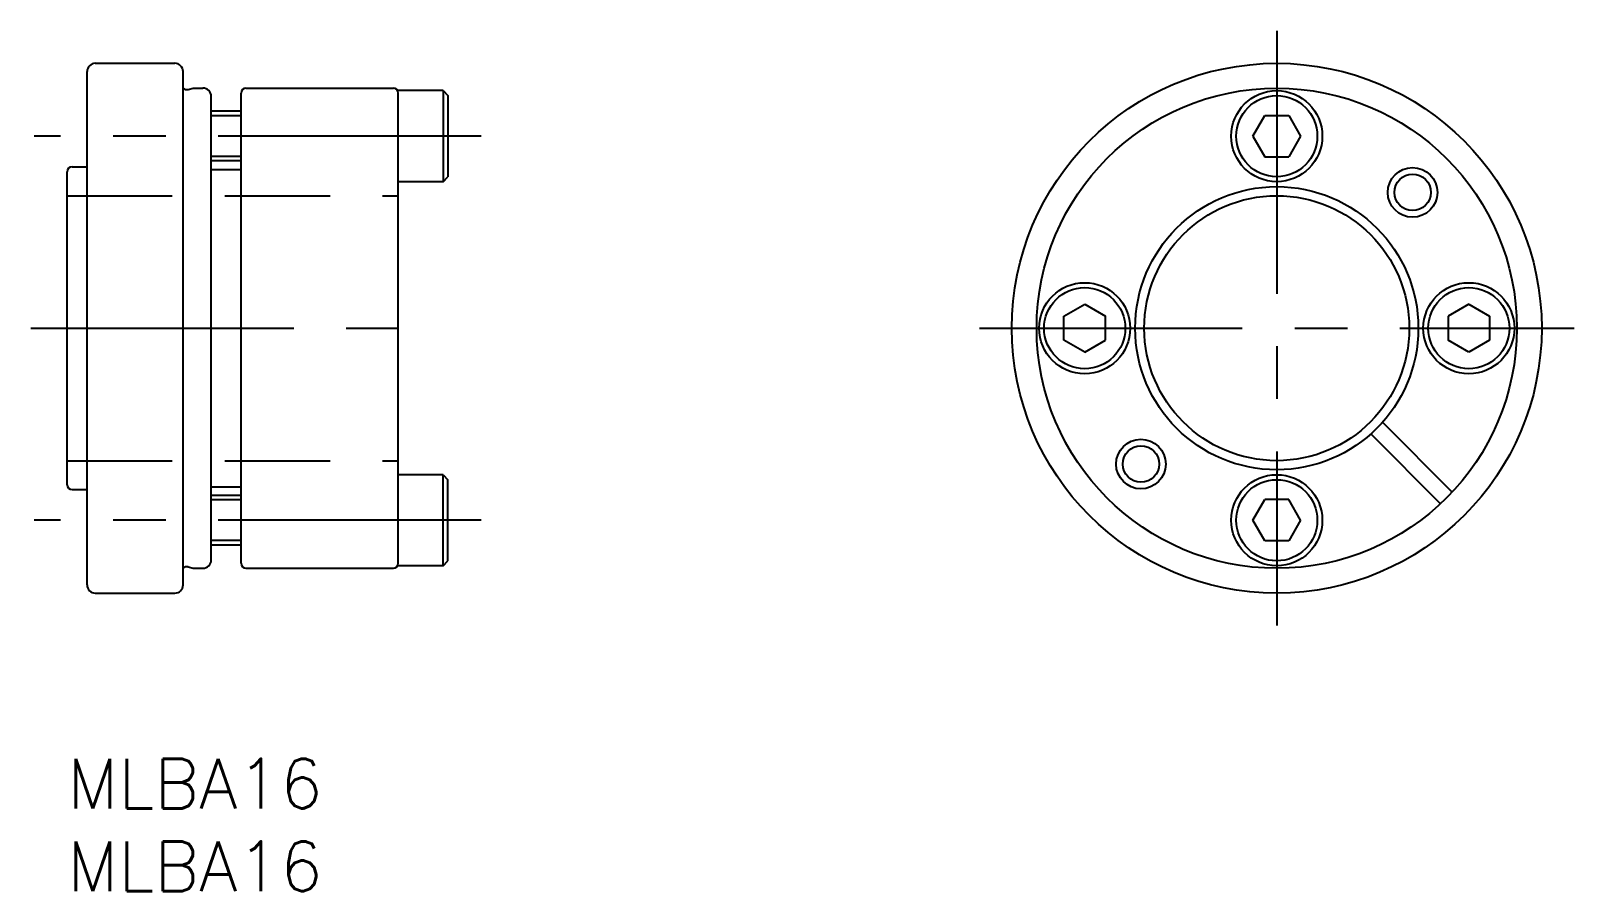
# Model space of a CAD drawing. Extents: x -2.2 to 91, y -8 to 44.
import ezdxf

# ---------------------------------------------------------------- set-up
doc = ezdxf.new("R2010")
doc.units = 0
doc.header["$LTSCALE"] = 0.5
doc.linetypes.add('CENTER', pattern=[50.8, 31.75, -6.35, 6.35, -6.35])
doc.linetypes.add('DASHED', pattern=[19.05, 12.7, -6.35])
for name, color, linetype in [('MSM_CENTER', 1, 'CENTER'), ('MSM_CONTINUOUS', 7, 'CONTINUOUS'), ('MSM_DASHED', 4, 'DASHED'), ('MSM_NARROW', 5, 'CONTINUOUS'), ('MSM_PART_NUMBER', 7, 'CONTINUOUS')]:
    doc.layers.add(name, color=color, linetype=linetype)
doc.styles.get("Standard").update_dxf_attribs({"font": 'txt.shx', "height": 3, "bigfont": 'bigfont.shx'})

msp = doc.modelspace()

# ---------------------------------------------------------------- linework, layer by layer
at = {"layer": 'MSM_CENTER'}
for p, q in [((73.052, 43.96), (73.052, 8.04)), ((25, 37.6), (-2, 37.6)), ((-2.192, 26), (23, 26)), ((55.092, 26), (91.012, 26)), ((25, 14.4), (-2, 14.4))]:
    msp.add_line(p, q, dxfattribs=at)
at = {"layer": 'MSM_CONTINUOUS'}
for p, q in [((1.7, 42), (6.5, 42)), ((1.2, 10.5), (1.2, 41.5)), ((7, 10.5), (7, 41.5)), ((7.312, 40.42), (7.61, 40.5)), ((7.61, 40.5), (8.2, 40.5)), ((10.5, 11.8), (10.5, 40.2)), ((10.8, 40.5), (19.7, 40.5)), ((22.7, 40.35), (20, 40.35)), ((20, 11.8), (20, 40.2)), ((22.7, 40.35), (22.7, 34.85)), ((22.7, 40.35), (23, 40.05)), ((8.7, 12), (8.7, 40)), ((23, 40.05), (23, 35.15)), ((10.5, 39.1), (8.7, 39.1)), ((71.608, 37.6), (72.33, 38.85)), ((72.33, 38.85), (73.774, 38.85)), ((73.774, 38.85), (74.495, 37.6)), ((71.608, 37.6), (72.33, 36.35)), ((74.495, 37.6), (73.774, 36.35)), ((72.33, 36.35), (73.774, 36.35)), ((0, 16.55), (0, 35.45)), ((0.3, 35.75), (1.2, 35.75)), ((10.5, 36.1), (8.7, 36.1)), ((8.7, 35.58), (10.5, 35.58)), ((22.7, 34.85), (20, 34.85)), ((22.7, 34.85), (23, 35.15)), ((60.202, 26.722), (61.452, 27.443)), ((61.452, 27.443), (62.702, 26.722)), ((84.652, 27.443), (83.402, 26.722)), ((84.652, 27.443), (85.902, 26.722)), ((60.202, 25.278), (60.202, 26.722)), ((62.702, 25.278), (62.702, 26.722)), ((83.402, 26.722), (83.402, 25.278)), ((85.902, 26.722), (85.902, 25.278)), ((61.452, 24.557), (60.202, 25.278)), ((61.452, 24.557), (62.702, 25.278)), ((84.652, 24.557), (83.402, 25.278)), ((85.902, 25.278), (84.652, 24.557)), ((78.734, 19.611), (82.945, 15.399)), ((79.441, 20.318), (83.652, 16.107)), ((22.7, 17.15), (20, 17.15)), ((22.7, 11.65), (22.7, 17.15)), ((22.7, 17.15), (23, 16.85)), ((23, 11.95), (23, 16.85)), ((0.3, 16.25), (1.2, 16.25)), ((8.7, 16.42), (10.5, 16.42)), ((10.5, 15.9), (8.7, 15.9)), ((71.608, 14.4), (72.33, 15.65)), ((73.774, 15.65), (72.33, 15.65)), ((74.495, 14.4), (73.774, 15.65)), ((72.33, 13.15), (71.608, 14.4)), ((74.495, 14.4), (73.774, 13.15)), ((73.774, 13.15), (72.33, 13.15)), ((10.5, 12.9), (8.7, 12.9)), ((7.312, 11.58), (7.61, 11.5)), ((7.61, 11.5), (8.2, 11.5)), ((10.8, 11.5), (19.7, 11.5)), ((22.7, 11.65), (20, 11.65)), ((22.7, 11.65), (23, 11.95)), ((1.7, 10), (6.5, 10))]:
    msp.add_line(p, q, dxfattribs=at)
for centre, radius in [((73.052, 26), 16), ((73.052, 26), 14.5), ((73.052, 37.6), 2.75), ((73.052, 37.6), 2.45), ((73.052, 26), 8.55), ((81.254, 34.202), 1.1), ((73.052, 26), 8), ((61.452, 26), 2.75), ((61.452, 26), 2.45), ((84.652, 26), 2.75), ((84.652, 26), 2.45), ((64.849, 17.798), 1.1), ((73.052, 14.4), 2.75), ((73.052, 14.4), 2.45)]:
    msp.add_circle(centre, radius, dxfattribs=at)
for centre, radius, start, end in [((1.7, 41.5), 0.5, 90, 180), ((6.5, 41.5), 0.5, 0, 90), ((7.229, 40.729), 0.32, 224.28087, 285), ((8.2, 40), 0.5, 0, 90), ((10.8, 40.2), 0.3, 90, 180), ((19.7, 40.2), 0.3, 0, 90), ((0.3, 35.45), 0.3, 90, 180), ((0.3, 16.55), 0.3, 180, 270), ((7.229, 11.271), 0.32, 75, 135.71913), ((8.2, 12), 0.5, 270, 0), ((10.8, 11.8), 0.3, 180, 270), ((19.7, 11.8), 0.3, 270, 0), ((1.7, 10.5), 0.5, 180, 270), ((6.5, 10.5), 0.5, 270, 0)]:
    msp.add_arc(centre, radius, start, end, dxfattribs=at)
at = {"layer": 'MSM_DASHED'}
for p, q in [((0, 34), (20, 34)), ((0, 18), (20, 18))]:
    msp.add_line(p, q, dxfattribs=at)
at = {"layer": 'MSM_NARROW'}
for p, q in [((10.5, 38.83), (8.7, 38.83)), ((10.5, 36.371), (8.7, 36.371)), ((10.5, 15.629), (8.7, 15.629)), ((10.5, 13.17), (8.7, 13.17))]:
    msp.add_line(p, q, dxfattribs=at)
for centre in [(81.254, 34.202), (64.849, 17.798)]:
    msp.add_circle(centre, 1.5, dxfattribs=at)

# ---------------------------------------------------------------- texts
at = {"layer": 'MSM_PART_NUMBER', "char_height": 3, "attachment_point": 1}
for insert in [(0, 0), (0, -5)]:
    msp.add_mtext_dynamic_manual_height_columns('{MLBA16}', width=121.09418, gutter_width=15, heights=[0], dxfattribs=dict(at, insert=insert))

doc.saveas('drawing.dxf')
